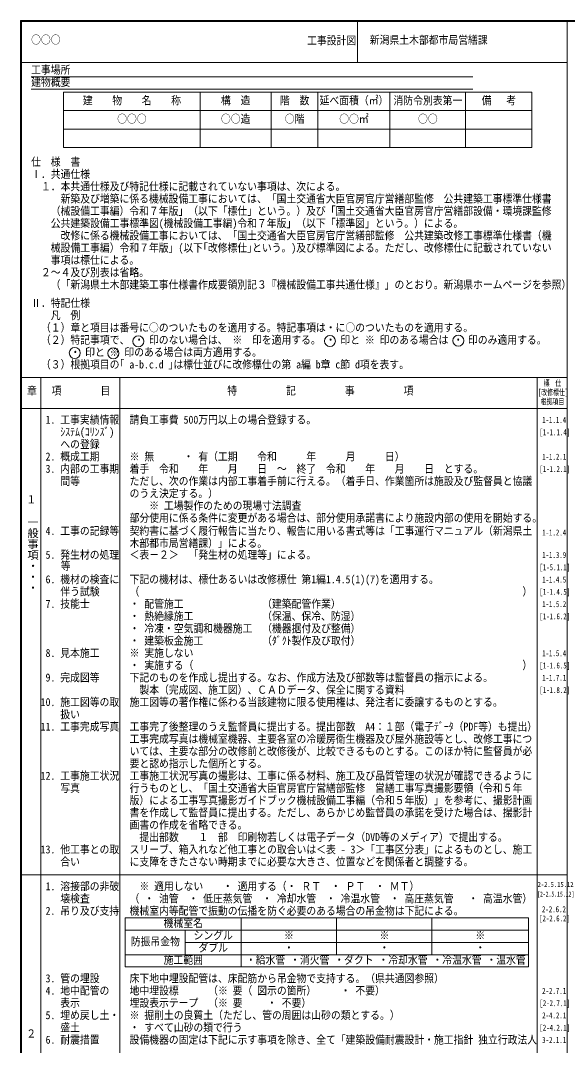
# Model space of a CAD drawing. Units: millimetres on the paper. Extents: x -399 to 402, y -466 to 280.
# Drawn here: x -398.6 to -198, y -96.1 to 279.6 of the extents above; entities that cross this region are included whole.
import ezdxf
from ezdxf.enums import TextEntityAlignment as Align

# ---------------------------------------------------------------- set-up
doc = ezdxf.new("R2010")
doc.units = ezdxf.units.MM
doc.layers.add('0-0', color=7, linetype='Continuous', lineweight=9)
doc.layers.add('F-0_枠', color=2, linetype='Continuous', lineweight=9)
doc.styles.add('@ＭＳ ゴシック', font='')
doc.styles.add('ＭＳ ゴシック', font='')
doc.styles.get('@ＭＳ ゴシック').set_extended_font_data('@MS Gothic')
doc.styles.get('ＭＳ ゴシック').set_extended_font_data('MS Gothic')

msp = doc.modelspace()

# ---------------------------------------------------------------- linework, layer by layer
at = {"layer": '0-0', "color": 2}
for p, q in [((-275.075, 279.153), (-275.075, 264.153)), ((-198.157, 264.153), (-398.207, 264.153)), ((-394.707, 258.903), (-232.79, 258.903)), ((-394.707, 254.403), (-232.79, 254.403)), ((-382.83, 233.028), (-382.83, 253.278)), ((-332.782, 233.028), (-332.782, 253.278)), ((-306.723, 233.028), (-306.723, 253.278)), ((-289.574, 233.028), (-289.574, 253.278)), ((-263.201, 253.278), (-263.201, 233.028)), ((-235.387, 253.278), (-235.387, 233.028)), ((-382.83, 246.528), (-211.11, 246.528)), ((-382.83, 239.778), (-211.11, 239.778)), ((-211.11, 233.028), (-382.83, 233.028)), ((-398.183, -33.597), (-198.357, -33.597)), ((-360.207, -49.347), (-360.207, -67.347)), ((-360.207, -49.347), (-212.382, -49.347)), ((-317.745, -49.347), (-317.745, -67.347)), ((-282.745, -49.347), (-282.745, -62.847)), ((-247.745, -49.347), (-247.745, -62.847)), ((-212.382, -49.347), (-212.382, -67.347)), ((-360.207, -53.847), (-212.382, -53.847)), ((-338.245, -53.847), (-338.245, -62.847)), ((-338.245, -58.347), (-212.382, -58.347)), ((-212.382, -62.847), (-360.207, -62.847)), ((-360.207, -67.347), (-212.382, -67.347))]:
    msp.add_line(p, q, dxfattribs=at)
msp.add_lwpolyline([(-382.83, 253.278), (-211.11, 253.278), (-211.11, 233.028)], dxfattribs=at)
for centre in [(-355.416, 161.949), (-285.163, 162.082), (-238.064, 162.214), (-378.701, 157.716), (-364.545, 157.583)]:
    msp.add_circle(centre, 2.021, dxfattribs=at)
at = {"layer": 'F-0_枠'}
for p, q in [((402.393, 279.553), (-398.607, 279.553)), ((-398.607, -274.447), (-398.607, 279.553)), ((402.193, 279.353), (-398.407, 279.353)), ((-398.407, -274.247), (-398.407, 279.353)), ((401.993, 279.153), (-398.207, 279.153)), ((-398.207, -274.047), (-398.207, 279.153)), ((-198.157, 279.153), (-198.157, -250.047)), ((-398.207, 148.653), (-198.157, 148.653)), ((-391.207, -250.047), (-391.207, 148.653)), ((-362.207, -250.047), (-362.207, 148.653)), ((-209.157, 148.653), (-209.157, -250.047)), ((-398.207, 137.403), (-198.157, 137.403))]:
    msp.add_line(p, q, dxfattribs=at)

# ---------------------------------------------------------------- texts
at = {"layer": '0-0', "style": 'ＭＳ ゴシック'}
for s, height, width, p in [('○○○', 2.933, 0.9, (-394.707, 270.153)), ('新潟県土木部都市局営繕課', 2.933, 0.9, (-270.533, 270.08)), ('工事設計図', 2.933, 0.9, (-293.529, 269.888)), ('工事場所', 2.933, 0.9, (-394.707, 259.153)), ('建物概要', 2.933, 0.9, (-394.707, 254.653)), ('建\u3000\u3000物\u3000\u3000名\u3000\u3000称', 2.933, 0.9, (-375.756, 247.903)), ('構\u3000造', 2.933, 0.9, (-325.102, 247.903)), ('階\u3000数', 2.933, 0.9, (-303.498, 247.903)), ('延べ面積（㎡）', 2.933, 0.9, (-288.937, 247.903)), ('消防令別表第一', 2.933, 0.9, (-261.844, 247.903)), ('備   考', 2.933, 0.9, (-229.499, 247.903)), ('○○○', 2.933, 0.9, (-363.156, 241.153)), ('○○造', 2.933, 0.9, (-325.102, 241.153)), ('○階', 2.933, 0.9, (-301.698, 241.153)), ('○○㎡', 2.933, 0.9, (-281.737, 241.153)), ('○○', 2.933, 0.9, (-252.844, 241.153)), ('仕\u3000様\u3000書', 2.933, 0.9, (-394.707, 225.403)), ('Ⅰ．共通仕様', 2.933, 0.9, (-394.707, 220.903)), ('\u3000１．本共通仕様及び特記仕様に記載されていない事項は、次による。', 2.933, 0.9, (-394.707, 216.403)), ('\u3000\u3000\u3000新築及び増築に係る機械設備工事においては、「国土交通省大臣官房官庁営繕部監修\u3000公共建築工事標準仕様書', 2.933, 0.9, (-394.707, 211.903)), ('\u3000\u3000（械設備工事編）令和７年版」（以下「標仕」という。）及び「国土交通省大臣官房官庁営繕部設備・環境課監修', 2.933, 0.9, (-394.707, 207.403)), ('\u3000\u3000公共建築設備工事標準図(機械設備工事編)令和７年版」（以下「標準図」という。）による。', 2.933, 0.9, (-394.707, 202.903)), ('\u3000\u3000\u3000改修に係る機械設備工事においては、「国土交通省大臣官房官庁営繕部監修\u3000公共建築改修工事標準仕様書（機', 2.933, 0.9, (-394.707, 198.403)), ('\u3000\u3000械設備工事編）令和７年版」(以下｢改修標仕｣という。)及び標準図による。ただし、改修標仕に記載されていない', 2.933, 0.9, (-394.707, 193.903)), ('\u3000\u3000事項は標仕による。', 2.933, 0.9, (-394.707, 189.403)), ('\u3000２～４及び別表は省略。', 2.933, 0.9, (-394.707, 184.903)), ('\u3000\u3000（「新潟県土木部建築工事仕様書作成要領別記３『機械設備工事共通仕様』」のとおり。新潟県ホームページを参照）', 2.933, 0.9, (-394.707, 180.403)), ('Ⅱ．特記仕様', 2.933, 0.9, (-394.707, 173.653)), ('\u3000\u3000凡\u3000例', 2.933, 0.9, (-394.707, 169.153)), ('\u3000（１）章と項目は番号に○のついたものを適用する。特記事項は・に○のついたものを適用する。', 2.933, 0.9, (-394.707, 164.653)), ('\u3000（２）特記事項で、 ・ 印のない場合は、 ※  印を適用する。 ・ 印と ※ 印のある場合は ・ 印のみ適用する。', 2.933, 0.9, (-394.707, 160.153)), ('\u3000\u3000\u3000\u3000・ 印と ※ 印のある場合は両方適用する。', 2.933, 0.9, (-394.707, 155.653)), ('\u3000（３）根拠項目の｢ a-b.c.d ｣は標仕並びに改修標仕の第 a編 b章 c節 d項を表す。', 2.933, 0.9, (-394.707, 151.153)), ('標\u3000仕', 2.199, 0.7, (-206.807, 144.903)), ('章', 2.933, 0.9, (-396.207, 141.528)), ('項        目', 2.933, 0.9, (-387.207, 141.528)), ('特          記          事          項', 2.933, 0.9, (-322.807, 141.528)), ('[改修標仕]', 2.199, 0.7, (-208.907, 141.528)), ('根拠項目', 2.199, 0.7, (-207.857, 138.153)), (' 1. 工事実績情報', 2.933, 0.9, (-391.207, 130.903)), ('\u3000請負工事費 500万円以上の場合登録する。\u3000', 2.933, 0.9, (-362.207, 130.903)), ('1-1.1.4', 2.199, 0.7, (-207.332, 131.403)), ('\u3000\u3000ｼｽﾃﾑ(ｺﾘﾝｽﾞ)', 2.933, 0.9, (-391.207, 126.403)), ('[1-1.1.4]', 2.199, 0.7, (-208.382, 126.903)), ('\u3000\u3000への登録', 2.933, 0.9, (-391.207, 121.903)), (' 2. 概成工期', 2.933, 0.9, (-391.207, 117.403)), ('\u3000※ 無\u3000\u3000\u3000・ 有（工期    令和\u3000\u3000\u3000年\u3000\u3000\u3000月\u3000\u3000\u3000日）', 2.933, 0.9, (-362.207, 117.403)), ('1-1.2.1', 2.199, 0.7, (-207.332, 117.903)), (' 3. 内部の工事期', 2.933, 0.9, (-391.207, 112.903)), ('\u3000着手\u3000令和\u3000\u3000年\u3000\u3000月\u3000\u3000日\u3000～\u3000終了\u3000令和\u3000\u3000年\u3000\u3000月\u3000\u3000日\u3000とする。', 2.933, 0.9, (-362.207, 112.903)), ('\u3000ただし、次の作業は内部工事着手前に行える。（着手日、作業箇所は施設及び監督員と協議', 2.933, 0.9, (-362.207, 108.403)), ('[1-1.2.1]', 2.199, 0.7, (-208.382, 113.403)), ('\u3000\u3000間等', 2.933, 0.9, (-391.207, 108.403)), ('１', 2.933, 0.9, (-396.457, 101.653)), ('\u3000のうえ決定する。）', 2.933, 0.9, (-362.207, 103.903)), ('\u3000\u3000\u3000※ 工場製作のための現場寸法調査', 2.933, 0.9, (-362.207, 99.403)), ('\u3000部分使用に係る条件に変更がある場合は、部分使用承諾書により施設内部の使用を開始する。', 2.933, 0.9, (-362.207, 94.903)), (' 4. 工事の記録等', 2.933, 0.9, (-391.207, 90.153)), ('\u3000契約書に基づく履行報告に当たり、報告に用いる書式等は「工事運行マニュアル（新潟県土', 2.933, 0.9, (-362.207, 90.153)), ('1-1.2.4', 2.199, 0.7, (-207.332, 90.153)), ('\u3000木部都市局営繕課）」による。', 2.933, 0.9, (-362.207, 85.653)), (' 5. 発生材の処理', 2.933, 0.9, (-391.207, 81.403)), ('\u3000＜表－２＞\u3000「発生材の処理等」による。', 2.933, 0.9, (-362.207, 81.403)), ('1-1.3.9', 2.199, 0.7, (-207.332, 81.903)), ('    等', 2.933, 0.9, (-391.032, 77.335)), ('[1-5.1.1]', 2.199, 0.7, (-208.382, 77.403)), (' 6. 機材の検査に', 2.933, 0.9, (-391.207, 72.403)), ('\u3000下記の機材は、標仕あるいは改修標仕 第1編1.4.5(1)(ｱ)を適用する。', 2.933, 0.9, (-362.207, 72.403)), ('1-1.4.5', 2.199, 0.7, (-207.332, 72.903)), ('\u3000\u3000伴う試験', 2.933, 0.9, (-391.207, 67.903)), ('\u3000（\u3000\u3000\u3000\u3000\u3000\u3000\u3000\u3000\u3000\u3000\u3000\u3000\u3000\u3000\u3000\u3000\u3000\u3000\u3000\u3000\u3000\u3000\u3000\u3000\u3000\u3000\u3000\u3000\u3000\u3000\u3000\u3000\u3000\u3000\u3000\u3000\u3000\u3000\u3000）', 2.933, 0.9, (-362.207, 67.903)), ('[1-1.4.5]', 2.199, 0.7, (-208.382, 68.403)), (' 7. 技能士', 2.933, 0.9, (-391.207, 63.403)), ('\u3000・ 配管施工\u3000\u3000\u3000\u3000\u3000\u3000\u3000\u3000（建築配管作業）    ', 2.933, 0.9, (-362.207, 63.403)), ('1-1.5.2', 2.199, 0.7, (-207.332, 63.903)), ('\u3000・ 熱絶縁施工\u3000\u3000\u3000\u3000\u3000\u3000\u3000（保温、保冷、防湿）', 2.933, 0.9, (-362.207, 58.903)), ('[1-1.6.2]', 2.199, 0.7, (-208.382, 59.403)), ('\u3000・ 冷凍・空気調和機器施工\u3000（機器据付及び整備）    ', 2.933, 0.9, (-362.207, 54.403)), ('\u3000・ 建築板金施工\u3000\u3000\u3000\u3000\u3000\u3000（ﾀﾞｸﾄ製作及び取付）    ', 2.933, 0.9, (-362.207, 49.903)), (' 8. 見本施工', 2.933, 0.9, (-391.207, 45.403)), ('\u3000※ 実施しない', 2.933, 0.9, (-362.207, 45.403)), ('\u3000・ 実施する（\u3000\u3000\u3000\u3000\u3000\u3000\u3000\u3000\u3000\u3000\u3000\u3000\u3000\u3000\u3000\u3000\u3000\u3000\u3000\u3000\u3000\u3000\u3000\u3000\u3000\u3000\u3000\u3000\u3000\u3000\u3000\u3000   ）', 2.933, 0.9, (-362.207, 40.903)), ('1-1.5.4', 2.199, 0.7, (-207.332, 45.903)), ('[1-1.6.5]', 2.199, 0.7, (-208.382, 41.403)), (' 9. 完成図等', 2.933, 0.9, (-391.207, 36.403)), ('\u3000下記のものを作成し提出する。なお、作成方法及び部数等は監督員の指示による。', 2.933, 0.9, (-362.207, 36.403)), ('1-1.7.1', 2.199, 0.7, (-207.332, 36.903)), ('\u3000\u3000製本（完成図、施工図）、ＣＡＤデータ、保全に関する資料', 2.933, 0.9, (-362.207, 31.903)), ('[1-1.8.2]', 2.199, 0.7, (-208.382, 32.403)), ('10. 施工図等の取', 2.933, 0.9, (-391.207, 27.403)), ('\u3000施工図等の著作権に係わる当該建物に限る使用権は、発注者に委譲するものとする。', 2.933, 0.9, (-362.207, 27.403)), ('\u3000\u3000扱い', 2.933, 0.9, (-391.207, 22.903)), ('11. 工事完成写真', 2.933, 0.9, (-391.207, 18.403)), ('\u3000工事完了後整理のうえ監督員に提出する。提出部数\u3000A4：１部（電子ﾃﾞｰﾀ（PDF等）も提出）   ', 2.933, 0.9, (-362.207, 18.403)), ('\u3000工事完成写真は機械室機器、主要各室の冷暖房衛生機器及び屋外施設等とし、改修工事につ', 2.933, 0.9, (-362.207, 13.903)), ('\u3000いては、主要な部分の改修前と改修後が、比較できるものとする。このほか特に監督員が必', 2.933, 0.9, (-362.207, 9.403)), ('\u3000要と認め指示した個所とする。', 2.933, 0.9, (-362.207, 4.903)), ('12. 工事施工状況', 2.933, 0.9, (-391.207, 0.403)), ('\u3000工事施工状況写真の撮影は、工事に係る材料、施工及び品質管理の状況が確認できるように', 2.933, 0.9, (-362.207, 0.403)), ('\u3000\u3000写真', 2.933, 0.9, (-391.207, -4.097)), ('\u3000行うものとし、「国土交通省大臣官房官庁営繕部監修\u3000営繕工事写真撮影要領（令和５年', 2.933, 0.9, (-362.207, -4.097)), ('\u3000版）による工事写真撮影ガイドブック機械設備工事編（令和５年版）」を参考に、撮影計画', 2.933, 0.9, (-362.207, -8.597)), ('\u3000書を作成して監督員に提出する。ただし、あらかじめ監督員の承諾を受けた場合は、撮影計', 2.933, 0.9, (-362.207, -13.097)), ('\u3000画書の作成を省略できる。', 2.933, 0.9, (-362.207, -17.597)), ('\u3000\u3000提出部数\u3000\u3000１\u3000部\u3000印刷物若しくは電子データ（DVD等のメディア）で提出する。', 2.933, 0.9, (-362.207, -22.097)), ('13. 他工事との取', 2.933, 0.9, (-391.207, -26.597)), ('\u3000スリーブ、箱入れなど他工事との取合いは＜表 - 3＞「工事区分表」によるものとし、施工', 2.933, 0.9, (-362.207, -26.597)), ('\u3000\u3000合い', 2.933, 0.9, (-391.207, -31.097)), ('\u3000に支障をきたさない時期までに必要な大きさ、位置などを関係者と調整する。', 2.933, 0.9, (-362.207, -31.097)), (' 1. 溶接部の非破', 2.933, 0.9, (-391.207, -40.097)), ('\u3000\u3000※ 適用しない\u3000\u3000・ 適用する（・ ＲＴ\u3000・ ＰＴ\u3000・ ＭＴ）', 2.933, 0.9, (-362.207, -40.097)), ('2-2.5.15.12', 1.833, 0.8, (-209.008, -38.55)), ('\u3000\u3000壊検査', 2.933, 0.9, (-391.207, -44.597)), ('\u3000（ ・ 油管\u3000・ 低圧蒸気管\u3000・ 冷却水管\u3000・ 冷温水管\u3000・ 高圧蒸気管 \u3000・ 高温水管）', 2.933, 0.9, (-362.207, -44.597)), ('[2-2.5.15.12]', 1.833, 0.7, (-209.185, -42.091)), (' 2. 吊り及び支持', 2.933, 0.9, (-391.207, -49.097)), ('\u3000機械室内等配管で振動の伝播を防ぐ必要のある場合の吊金物は下記による。', 2.933, 0.9, (-362.207, -49.097)), ('[2-2.6.2]', 2.199, 0.7, (-208.477, -51.296)), ('2-2.6.2', 2.199, 0.7, (-207.415, -47.932)), ('機械室名', 2.933, 0.9, (-346.126, -53.597)), ('防振吊金物', 2.933, 0.9, (-358.176, -60.347)), ('シングル', 2.933, 0.9, (-335.145, -58.097)), ('※', 2.933, 0.9, (-301.995, -58.097)), ('※', 2.933, 0.9, (-266.995, -58.097)), ('※', 2.933, 0.9, (-231.814, -58.097)), ('ダブル', 2.933, 0.9, (-333.345, -62.597)), ('・', 2.933, 0.9, (-301.995, -62.597)), ('・', 2.933, 0.9, (-266.995, -62.597)), ('・', 2.933, 0.9, (-231.814, -62.597)), ('施工範囲', 2.933, 0.9, (-346.126, -67.097)), (' ・給水管 ・消火管 ・ダクト ・冷却水管 ・冷温水管 ・温水管', 2.933, 0.9, (-317.745, -67.097)), (' 3. 管の埋設', 2.933, 0.9, (-391.207, -73.847)), ('\u3000床下地中埋設配管は、床配筋から吊金物で支持する。（県共通図参照）', 2.933, 0.9, (-362.207, -73.847)), (' 4. 地中配管の', 2.933, 0.9, (-391.207, -78.347)), ('\u3000地中埋設標\u3000\u3000\u3000（※ 要（ 図示の箇所）     ・ 不要）', 2.933, 0.9, (-362.207, -78.347)), ('2-2.7.1', 2.199, 0.7, (-207.332, -77.847)), ('    表示', 2.933, 0.9, (-391.207, -82.847)), ('\u3000埋設表示テープ\u3000（※ 要     ・ 不要）', 2.933, 0.9, (-362.207, -82.847)), ('[2-2.7.1]', 2.199, 0.7, (-208.382, -82.347)), (' 5. 埋め戻し土・ ', 2.933, 0.9, (-391.207, -87.347)), ('\u3000※ 掘削土の良質土（ただし、管の周囲は山砂の類とする。）', 2.933, 0.9, (-362.207, -87.347)), ('2-4.2.1', 2.199, 0.7, (-207.332, -86.847)), ('    盛土', 2.933, 0.9, (-391.207, -91.847)), ('\u3000・ すべて山砂の類で行う', 2.933, 0.9, (-362.207, -91.847)), ('[2-4.2.1]', 2.199, 0.7, (-208.382, -91.347)), ('２', 2.933, 0.9, (-396.457, -94.097)), (' 6. 耐震措置', 2.933, 0.9, (-391.207, -96.347)), ('  設備機器の固定は下記に示す事項を除き、全て「建築設備耐震設計・施工指針 独立行政法人', 2.933, 0.9, (-362.207, -96.347)), ('3-2.1.1', 2.199, 0.7, (-207.332, -95.847))]:
    msp.add_text(s, height=height, dxfattribs=dict(at, width=width)).set_placement(p, align=Align.BOTTOM_LEFT)
at = {"layer": '0-0', "style": '@ＭＳ ゴシック'}
msp.add_text('一般事項・・・', height=2.933, rotation=270, dxfattribs=at).set_placement((-396.457, 97.703), align=Align.BOTTOM_LEFT)

doc.saveas('drawing.dxf')
